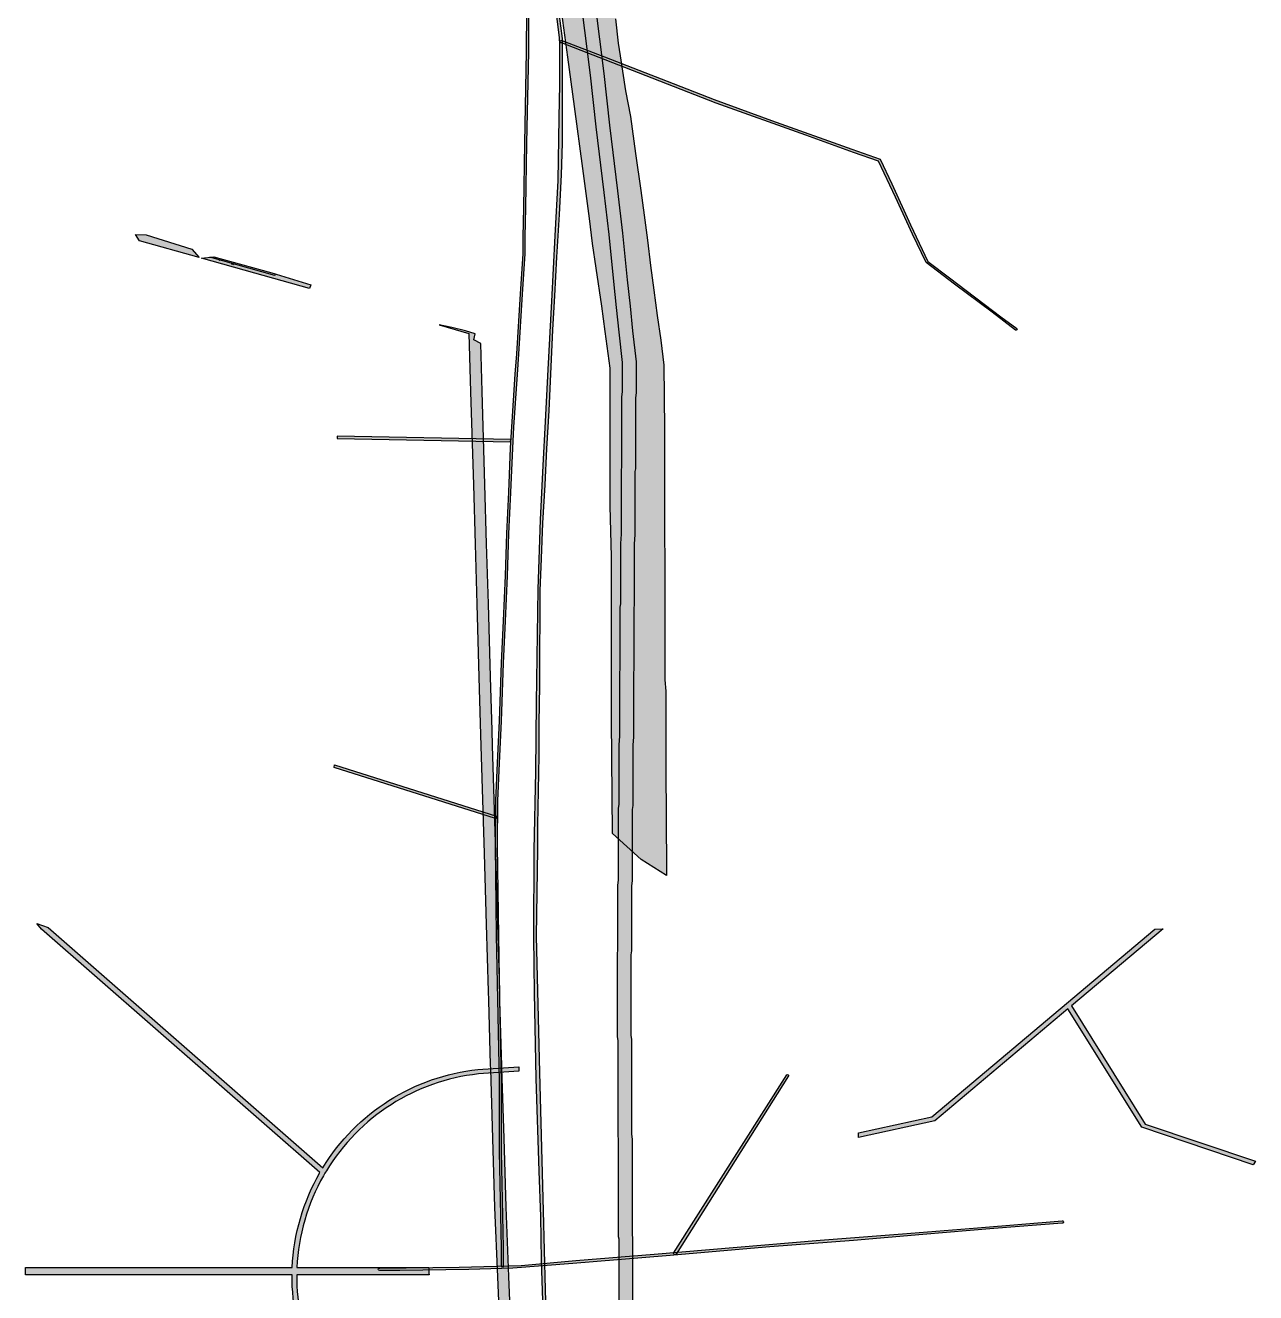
# Model space of a CAD drawing. Header units: millimetres. Extents: x 2242516 to 2245449, y 376482 to 383637.
# Drawn here: x 2242831 to 2245108, y 378239 to 380584 of the extents above; entities that cross this region are included whole.
import ezdxf

# ---------------------------------------------------------------- set-up
doc = ezdxf.new("R2010")
doc.units = ezdxf.units.MM
doc.layers.add('ограничения_инфраструктурные ограничения', color=121, linetype='Continuous', transparency=0.9)
doc.layers.add('ограничения_придорожная полоса', color=235, linetype='Continuous')
doc.layers.add('Участок_земли_общего_пользования', color=132, linetype='Continuous')

msp = doc.modelspace()

# ---------------------------------------------------------------- hatches: boundary and pattern name
at = {"layer": 'ограничения_инфраструктурные ограничения', "transparency": 33554559}
h = msp.add_hatch(color=256, dxfattribs=at)
h.dxf.hatch_style = 1
h.paths.add_polyline_path([(2243716.382793255, 378286.4268434777), (2243716.382793255, 378321.654349296), (2243712.524268066, 378499.2360965941), (2243712.524268066, 378629.002591394), (2243709.332528712, 378781.4134972799), (2243707.296680806, 378899.0031674176), (2243704.900793655, 379065.7694190159), (2243705.939258675, 379149.2907640391), (2243708.967240083, 379218.8920728493), (2243712.3128092, 379296.4482116628), (2243716.291043159, 379403.6170967867), (2243719.802081976, 379481.4968983626), (2243723.776321839, 379565.2574662552), (2243726.174947799, 379643.136985895), (2243729.827377623, 379719.6598285199), (2243733.153090376, 379801.6835284261), (2243735.484273168, 379840.6595170482), (2243741.852117842, 379938.1639110262), (2243744.622537102, 379975.59629893), (2243751.566102217, 380086.7906691784), (2243756.285526318, 380161.0856519172), (2243756.285526318, 380192.5591771757), (2243757.693045829, 380246.2030377927), (2243759.576775727, 380365.9137139952), (2243762.69616488, 380535.2017439725), (2243763.829917624, 380687.9181277356), (2243761.042609042, 380825.8267991465), (2243758.758214234, 380935.3810055266), (2243755.410362777, 381052.5775156275), (2243753.774380962, 381117.2463505442), (2243744.023536785, 381196.4014905401), (2243730.483550575, 381295.7259236847), (2243703.776170275, 381514.711694196), (2243675.208796421, 381727.6994129297), (2243648.15541327, 381945.5248749924), (2243618.11570143, 382155.7878212801), (2243496.742877048, 382429.7370548124), (2243391.358648097, 382663.0760565147), (2243386.900437888, 382663.5828368419), (2243492.284666839, 382430.2438351396), (2243613.657491221, 382156.2946016073), (2243643.697203062, 381946.0316553196), (2243670.750586212, 381728.2061932569), (2243699.317960066, 381515.2184745232), (2243726.025340366, 381296.2327040118), (2243739.565326576, 381196.9082708673), (2243749.316170754, 381117.7531308713), (2243750.952152568, 381053.0842959547), (2243754.300004026, 380935.8877858538), (2243756.584398834, 380826.3335794737), (2243759.371707415, 380688.4249080628), (2243758.237954671, 380535.7085242997), (2243755.118565518, 380366.4204943224), (2243753.234835621, 380246.7098181199), (2243751.82731611, 380193.0659575029), (2243751.82731611, 380161.5924322443), (2243747.107892008, 380087.2974495055), (2243740.164326893, 379976.1030792572), (2243737.393907633, 379938.6706913534), (2243731.02606296, 379841.1662973754), (2243728.694880167, 379802.1903087533), (2243725.369167415, 379720.166608847), (2243721.716737591, 379643.6437662222), (2243719.318111631, 379565.7642465824), (2243715.343871768, 379482.0036786898), (2243711.83283295, 379404.1238771139), (2243707.854598991, 379296.95499199), (2243704.509029874, 379219.3988531765), (2243701.481048466, 379149.7975443663), (2243700.442583447, 379066.276199343), (2243702.838470598, 378899.5099477448), (2243704.874318503, 378781.920277607), (2243708.066057857, 378629.5093717212), (2243708.066057857, 378499.7428769213), (2243711.924583046, 378322.1611296232), (2243711.924583046, 378286.9336238049)])
h = msp.add_hatch(color=256, dxfattribs=at)
h.dxf.hatch_style = 1
h.paths.add_polyline_path([(2243801.849631174, 377652.0332868637), (2243800.108647971, 377786.0983639475), (2243798.271162112, 377866.1075808451), (2243795.892987612, 377957.4198978068), (2243794.60286345, 378042.1839539632), (2243792.104231734, 378112.1426124686), (2243789.695600722, 378205.2320759668), (2243786.724379757, 378298.4308145316), (2243785.168017771, 378379.632334428), (2243782.343432934, 378463.8039379509), (2243776.829264317, 378635.3053423743), (2243773.253532919, 378793.6922592671), (2243772.059226997, 378897.5181565752), (2243773.172258519, 379057.4736039685), (2243775.918819931, 379203.4610769479), (2243777.282861021, 379331.2171570085), (2243780.375565826, 379540.741845947), (2243784.456567337, 379669.0229535999), (2243789.80972709, 379769.7462422008), (2243794.048144281, 379850.7993847341), (2243799.04352557, 379947.3687412603), (2243805.446579468, 380073.9183569499), (2243812.015604247, 380194.8801487826), (2243817.499829664, 380297.2675043058), (2243819.39788634, 380413.2381521905), (2243820.621622149, 380475.3410536399), (2243820.621622149, 380548.4382526926), (2243819.854391812, 380562.0124564122), (2243812.303914488, 380620.3150373659), (2243802.906540584, 380695.6522696007), (2243797.154195198, 380742.5169004082), (2243790.471557363, 380798.1505911005), (2243780.609122787, 380871.6679813181), (2243773.943766456, 380923.3684037065), (2243767.271737068, 380974.9151646376), (2243760.749936994, 381030.1018209668), (2243756.254863802, 381063.1468547235), (2243752.187721715, 381102.2525330796), (2243745.3947218, 381170.4782200752), (2243743.053847972, 381257.5569208227), (2243740.154490687, 381322.2932034211), (2243737.349240603, 381385.6926102053), (2243735.505252792, 381440.5742686215), (2243733.473563892, 381495.8384954525), (2243731.249725201, 381548.3976888183), (2243730.186484943, 381608.3127639355), (2243728.822272749, 381666.4866243564), (2243727.082145066, 381716.6189389717), (2243726.0185626, 381774.986619965), (2243724.466820421, 381833.0605053249), (2243724.466820421, 381889.6835898014), (2243725.625707815, 381951.4330910357), (2243725.625707815, 382005.5403126167), (2243727.276690314, 382070.4892271627), (2243727.276690314, 382124.203946232), (2243728.214340236, 382188.0905464947), (2243728.214340236, 382230.7230406345), (2243729.158149901, 382281.1831804495), (2243729.158149901, 382335.0090768592), (2243730.344585039, 382442.3294512951), (2243731.494403921, 382524.8593924548), (2243732.517092531, 382615.2009156436), (2243732.517092531, 382652.9568249959), (2243737.016101114, 382655.3536900918), (2243736.198737305, 382632.4634170635), (2243736.198737305, 382551.8647066251), (2243733.977636277, 382409.4932449383), (2243732.885650547, 382356.7529128258), (2243732.221767026, 382289.4244650129), (2243732.221767026, 382236.2398462663), (2243731.418775953, 382164.8743505407), (2243731.096073808, 382142.3962368543), (2243731.096073808, 382110.1157058357), (2243730.10298619, 382044.0727724419), (2243729.485129646, 381965.7550997561), (2243729.485129646, 381905.4874698786), (2243729.485129646, 381801.0346676433), (2243729.485129646, 381745.2475268575), (2243731.072803664, 381693.6179113305), (2243733.645865621, 381623.7955824536), (2243734.55305903, 381567.0247547053), (2243734.55305903, 381536.9774932284), (2243736.366761433, 381500.8600757828), (2243737.973770204, 381461.7787042597), (2243739.258590142, 381420.4581450096), (2243740.758487809, 381398.4321384167), (2243742.258556579, 381350.2039999607), (2243744.191005158, 381324.4112797107), (2243745.905980553, 381274.1109309021), (2243747.523426668, 381234.929795682), (2243748.916042126, 381216.5576344955), (2243751.597070707, 381162.6125289223), (2243751.597070707, 381139.3005851827), (2243754.635706647, 381115.0131976674), (2243756.378914203, 381089.5931117352), (2243761.218419746, 381058.876672578), (2243766.172393867, 381016.9826834333), (2243771.238270003, 380978.7478237894), (2243777.702236926, 380928.351938559), (2243782.871288775, 380882.8930881529), (2243790.198133171, 380832.0457299203), (2243795.910611324, 380787.0176388674), (2243804.631097803, 380720.3613278273), (2243810.674662197, 380665.9639037968), (2243818.53175789, 380606.6216244828), (2243824.566938188, 380560.0706575026), (2243824.566938188, 380537.5874710858), (2243824.566938188, 380477.5870050074), (2243824.566938188, 380414.7937895013), (2243824.566938188, 380366.1055121288), (2243822.934092714, 380307.3017876882), (2243819.278969059, 380233.8456929624), (2243814.326021563, 380155.4305815808), (2243810.34203602, 380083.4646013987), (2243806.795050094, 380020.6705404376), (2243803.992879882, 379952.2901351659), (2243799.997430371, 379871.1759085045), (2243795.80606678, 379800.7431610742), (2243792.792583127, 379733.7452861897), (2243788.259182639, 379662.9790067381), (2243786.09574366, 379597.3763440668), (2243783.632359368, 379537.6022485808), (2243783.632359368, 379488.1634184786), (2243782.441475526, 379425.3666097885), (2243782.441475526, 379362.0358962279), (2243781.468920388, 379293.1638588387), (2243781.468920388, 379232.5616401212), (2243778.807055456, 379103.7713571582), (2243778.807055456, 379059.480291554), (2243776.293366588, 378898.7854937105), (2243782.489384646, 378646.012185257), (2243789.530485362, 378390.1377476426), (2243793.422588056, 378244.8932182974), (2243796.429398653, 378134.2510509299), (2243801.599819334, 377944.6082945516), (2243803.566659817, 377818.2554585272), (2243805.967420045, 377717.9208678903), (2243805.967420045, 377651.1371044999)])
h = msp.add_hatch(color=256, dxfattribs=at)
h.dxf.hatch_style = 1
edge = h.paths.add_edge_path()
edge.add_line((2243823.966705355, 380556.3301529523), (2243902.800306926, 380526.0093867634))
edge.add_line((2243902.800306926, 380526.0093867634), (2244019.105342352, 380480.8058637855))
edge.add_line((2244019.105342352, 380480.8058637855), (2244105.795526305, 380447.140688742))
edge.add_line((2244105.795526305, 380447.140688742), (2244211.713351185, 380407.8540830031))
edge.add_line((2244211.713351185, 380407.8540830031), (2244360.577766826, 380355.1448213642))
edge.add_line((2244360.577766826, 380355.1448213642), (2244412.945001633, 380336.7999261035))
edge.add_line((2244412.945001633, 380336.7999261035), (2244434.626273925, 380290.8221776541))
edge.add_line((2244434.626273925, 380290.8221776541), (2244469.204852447, 380214.991411028))
edge.add_line((2244469.204852447, 380214.991411028), (2244501.502272437, 380147.1485038108))
edge.add_line((2244501.502272437, 380147.1485038108), (2244541.475417879, 380117.0507263941))
edge.add_line((2244541.475417879, 380117.0507263941), (2244636.544393622, 380044.948839311))
edge.add_line((2244636.544393622, 380044.948839311), (2244665.857588743, 380023.3212534152))
edge.add_arc((2244664.314461155, 380021.9909237393), 2.037405163272609, -121.9511158314794, 40.7646120957487, ccw=False)
edge.add_line((2244663.236275459, 380020.2621856435), (2244620.275311963, 380053.1844170527))
edge.add_line((2244620.275311963, 380053.1844170527), (2244550.709900775, 380105.3965511163))
edge.add_line((2244550.709900775, 380105.3965511163), (2244497.904126415, 380145.2358731008))
edge.add_line((2244497.904126415, 380145.2358731008), (2244472.791876709, 380197.4549821686))
edge.add_line((2244472.791876709, 380197.4549821686), (2244441.737185073, 380266.1224194332))
edge.add_line((2244441.737185073, 380266.1224194332), (2244410.301273725, 380333.1061329453))
edge.add_line((2244410.301273725, 380333.1061329453), (2244363.757905775, 380349.2021177458))
edge.add_line((2244363.757905775, 380349.2021177458), (2244275.504857884, 380380.9563529894))
edge.add_line((2244275.504857884, 380380.9563529894), (2244109.329508327, 380440.451025578))
edge.add_line((2244109.329508327, 380440.451025578), (2243940.378509677, 380505.9752722924))
edge.add_line((2243940.378509677, 380505.9752722924), (2243823.227536074, 380551.7220001465))
edge.add_arc((2243823.25595217, 380554.080801581), 2.358972590344225, 72.46443301545531, 269.3098004748093, ccw=False)
h = msp.add_hatch(color=256, dxfattribs=at)
h.dxf.hatch_style = 1
h.paths.add_polyline_path([(2243042.52, 380185.49), (2243035.31, 380196.88), (2243054.97, 380196.54), (2243139.21, 380169.97), (2243152.72, 380154.32)])
h.paths.add_polyline_path([(2243157.23, 380153.06), (2243180.29, 380155.99), (2243287.43, 380126.31), (2243359.56, 380104.21), (2243357.47, 380097.28), (2243256.2, 380125.49)])
h = msp.add_hatch(color=256, dxfattribs=at)
h.dxf.hatch_style = 1
h.paths.add_polyline_path([(2243172.46, 380154.99), (2243180.29, 380155.99), (2243287.43, 380126.31), (2243293.71, 380124.39), (2243292.8, 380121.55)])
h = msp.add_hatch(color=256, dxfattribs=at)
h.dxf.hatch_style = 1
h.paths.add_polyline_path([(2243190.63, 380149.24), (2243190.78, 380149.79), (2243191.33, 380149.62), (2243191.17, 380149.07)])
h.paths.add_polyline_path([(2243213.19, 380143.16), (2243216.43, 380141.88), (2243216.22, 380141.35), (2243213.03, 380142.61)])
h = msp.add_hatch(color=256, dxfattribs=at)
h.dxf.hatch_style = 1
h.paths.add_polyline_path([(2243652.16, 380013.78), (2243655.31, 379905.87), (2243660.34, 379733.6), (2243663.54, 379624.16), (2243666.78, 379513.17), (2243670.73, 379377.97), (2243673.23, 379292.45), (2243674.44, 379250.84), (2243680.26, 379051.69), (2243684.09, 378920.18), (2243687.71, 378796.68), (2243688.21, 378779.5), (2243691.68, 378660.66), (2243691.9, 378653.23), (2243695.67, 378524.02), (2243699.4, 378396.55), (2243704.78, 378267.85), (2243715.38, 378014.32), (2243718.22, 377946.29), (2243723.56, 377818.67), (2243731.15193405, 377617.8372670602), (2243748.696743487, 377163.5660072924), (2243770.875275134, 377165.3657470522), (2243766.41033202, 377284.0439728748), (2243758.299121403, 377501.1161013996), (2243750.837807299, 377650.8989389574), (2243744.89356506, 377812.5570704067), (2243742.770072239, 377871.4082733278), (2243739.6, 377947.18), (2243736.76, 378015.22), (2243726.16, 378268.75), (2243720.78, 378397.29), (2243717.07, 378524.64), (2243713.3, 378653.85), (2243713.170151312, 378658.3347739007), (2243709.64, 378779.15), (2243709.11, 378797.3), (2243705.49, 378920.8), (2243701.66, 379052.31), (2243695.84, 379251.46), (2243695.02, 379279.45), (2243692.13, 379378.59), (2243688.18, 379513.79), (2243684.94, 379624.78), (2243681.74, 379734.22), (2243676.71, 379906.49), (2243674.1, 379995.62), (2243661.38, 380001.97), (2243663.73, 380013.36), (2243646.01, 380018.95), (2243620.24, 380025.07), (2243596.93, 380029.73)])
h = msp.add_hatch(color=256, dxfattribs=at)
h.dxf.hatch_style = 1
h.paths.add_polyline_path([(2243729.630724161, 379817.8370632493), (2243408.555172344, 379824.2226363397), (2243408.555172344, 379819.5391121145), (2243729.354236878, 379813.2143604684)])
h = msp.add_hatch(color=256, dxfattribs=at)
h.dxf.hatch_style = 1
edge = h.paths.add_edge_path()
edge.add_line((2243403.681005542, 379215.7842900697), (2243702.869891682, 379120.8336807701))
edge.add_arc((2243701.695069646, 379118.5760634791), 2.545003467398069, -92.51042327127738, 62.508369903887626, ccw=False)
edge.add_line((2243701.583595608, 379116.0335025286), (2243402.952824742, 379210.8069883197))
edge.add_line((2243402.952824742, 379210.8069883197), (2243403.681005542, 379215.7842900697))
h = msp.add_hatch(color=256, dxfattribs=at)
h.dxf.hatch_style = 1
edge = h.paths.add_edge_path()
edge.add_line((2244030.98629082, 378311.6418953028), (2244240.412111842, 378642.1285874379))
edge.add_arc((2244241.692909783, 378640.6711667486), 1.940236694779947, -27.078662360823216, 131.3093749726333, ccw=False)
edge.add_line((2244243.420462375, 378639.7879451036), (2244035.317275275, 378309.9454897245))
edge.add_arc((2244033.323674089, 378311.232536522), 2.372959154857706, 170.0662219408256, 327.1541619950786, ccw=False)
h = msp.add_hatch(color=256, dxfattribs=at)
h.dxf.hatch_style = 1
edge = h.paths.add_edge_path()
edge.add_line((2243487.221713305, 378284.3176332111), (2243633.901130862, 378286.224134372))
edge.add_line((2243633.901130862, 378286.224134372), (2243749.06507371, 378288.9407928443))
edge.add_line((2243749.06507371, 378288.9407928443), (2243849.692876214, 378298.2701780702))
edge.add_line((2243849.692876214, 378298.2701780702), (2243995.174907977, 378309.8480510288))
edge.add_line((2243995.174907977, 378309.8480510288), (2244301.781128104, 378335.6661349307))
edge.add_line((2244301.781128104, 378335.6661349307), (2244454.681373799, 378347.5912785552))
edge.add_line((2244454.681373799, 378347.5912785552), (2244593.125384718, 378358.6631466603))
edge.add_line((2244593.125384718, 378358.6631466603), (2244749.694100179, 378371.9830797705))
edge.add_arc((2244750.02801102, 378369.660818347), 2.34614461801106, -94.07548926275308, 98.1823029733821, ccw=False)
edge.add_line((2244749.861268787, 378367.3206064771), (2244623.47889216, 378357.5828664571))
edge.add_line((2244623.47889216, 378357.5828664571), (2244491.927121477, 378346.4706278729))
edge.add_line((2244491.927121477, 378346.4706278729), (2244363.495261135, 378335.3586006525))
edge.add_line((2244363.495261135, 378335.3586006525), (2244208.922131629, 378323.4142229253))
edge.add_line((2244208.922131629, 378323.4142229253), (2244017.234320109, 378307.1751448559))
edge.add_line((2244017.234320109, 378307.1751448559), (2243844.110779309, 378292.9554361978))
edge.add_line((2243844.110779309, 378292.9554361978), (2243733.332574196, 378284.1200080909))
edge.add_line((2243733.332574196, 378284.1200080909), (2243652.128497805, 378281.5606042597))
edge.add_line((2243652.128497805, 378281.5606042597), (2243524.052020471, 378279.8413713948))
edge.add_line((2243524.052020471, 378279.8413713948), (2243487.07387945, 378280.0890897274))
edge.add_arc((2243486.491439323, 378282.226308329), 2.215161360179748, 70.75120536188928, 285.24419702837224, ccw=False)
at = {"layer": 'ограничения_придорожная полоса', "transparency": 33554559}
h = msp.add_hatch(color=256, dxfattribs=at)
h.dxf.hatch_style = 1
edge = h.paths.add_edge_path()
edge.add_line((2244017.632299431, 379010.7795086484), (2243971.06, 379040.72))
edge.add_line((2243971.06, 379040.72), (2243917.557862107, 379088.4170369203))
edge.add_line((2243917.557862107, 379088.4170369203), (2243915.860856218, 379298.6428030768))
edge.add_line((2243915.860856218, 379298.6428030768), (2243915.860856218, 379391.3933297466))
edge.add_line((2243915.860856218, 379391.3933297466), (2243915.860856218, 379484.2590273558))
edge.add_line((2243915.860856218, 379484.2590273558), (2243915.860856218, 379600.5508041773))
edge.add_line((2243915.860856218, 379600.5508041773), (2243913.582281225, 379694.9640496118))
edge.add_line((2243913.582281225, 379694.9640496118), (2243913.582281225, 379811.1836507649))
edge.add_line((2243913.582281225, 379811.1836507649), (2243913.582281225, 379904.0817710377))
edge.add_line((2243913.582281225, 379904.0817710377), (2243913.582281225, 379949.4932354583))
edge.add_line((2243913.582281225, 379949.4932354583), (2243904.25082884, 380017.7718405662))
edge.add_line((2243904.25082884, 380017.7718405662), (2243897.870763392, 380064.2564951484))
edge.add_line((2243897.870763392, 380064.2564951484), (2243887.621613264, 380134.9955575109))
edge.add_line((2243887.621613264, 380134.9955575109), (2243880.840800389, 380180.2377192408))
edge.add_line((2243880.840800389, 380180.2377192408), (2243875.30632588, 380226.9869709507))
edge.add_line((2243875.30632588, 380226.9869709507), (2243862.971070458, 380319.3556150318))
edge.add_line((2243862.971070458, 380319.3556150318), (2243847.795361642, 380434.1232447331))
edge.add_line((2243847.795361642, 380434.1232447331), (2243835.251273823, 380525.2961973719))
edge.add_line((2243835.251273823, 380525.2961973719), (2243812.782516493, 380688.9091334936))
edge.add_line((2243812.782516493, 380688.9091334936), (2243794.977682685, 380825.206398529))
edge.add_line((2243794.977682685, 380825.206398529), (2243776.846426923, 380964.2003833583))
edge.add_line((2243776.846426923, 380964.2003833583), (2243762.983339267, 381079.7681480072))
edge.add_line((2243762.983339267, 381079.7681480072), (2243748.473786382, 381195.6447737679))
edge.add_line((2243748.473786382, 381195.6447737679), (2243743.413830108, 381212.35992551))
edge.add_line((2243743.413830108, 381212.35992551), (2243735.164811778, 381303.4839622174))
edge.add_line((2243735.164811778, 381303.4839622174), (2243718.977389041, 381440.6474762405))
edge.add_line((2243718.977389041, 381440.6474762405), (2243700.04352909, 381579.7158922276))
edge.add_line((2243700.04352909, 381579.7158922276), (2243683.770964858, 381718.4930681158))
edge.add_line((2243683.770964858, 381718.4930681158), (2243666.84555672, 381856.5786544948))
edge.add_line((2243666.84555672, 381856.5786544948), (2243648.253649417, 381995.3408877642))
edge.add_line((2243648.253649417, 381995.3408877642), (2243643.802995633, 382041.6466538247))
edge.add_line((2243643.802995633, 382041.6466538247), (2243640.687704384, 382111.8665306671))
edge.add_line((2243640.687704384, 382111.8665306671), (2243636.947857283, 382204.2420821852))
edge.add_line((2243636.947857283, 382204.2420821852), (2243634.455457884, 382250.4872319619))
edge.add_line((2243634.455457884, 382250.4872319619), (2243630.91085382, 382343.8371550019))
edge.add_line((2243630.91085382, 382343.8371550019), (2243628.617302798, 382390.049741147))
edge.add_line((2243628.617302798, 382390.049741147), (2243626.124903399, 382439.0790109407))
edge.add_line((2243626.124903399, 382439.0790109407), (2243623.42062093, 382507.7444325208))
edge.add_line((2243623.42062093, 382507.7444325208), (2243620.720221136, 382553.5290395078))
edge.add_line((2243620.720221136, 382553.5290395078), (2243618.712878658, 382600.309022264))
edge.add_line((2243618.712878658, 382600.309022264), (2243617.116822294, 382645.8958510036))
edge.add_line((2243617.116822294, 382645.8958510036), (2243614.61970822, 382693.0949319274))
edge.add_line((2243614.61970822, 382693.0949319274), (2243612.270413092, 382761.7703622428))
edge.add_line((2243612.270413092, 382761.7703622428), (2243607.859695383, 382852.1035678972))
edge.add_line((2243607.859695383, 382852.1035678972), (2243607.859695383, 382879.1745183582))
edge.add_line((2243607.859695383, 382879.1745183582), (2243624.772900832, 382944.9853358702))
edge.add_line((2243624.772900832, 382944.9853358702), (2243642.962396703, 383013.4049090801))
edge.add_line((2243642.962396703, 383013.4049090801), (2243661.151060573, 383079.9546813836))
edge.add_line((2243661.151060573, 383079.9546813836), (2243689.785781612, 383193.7021249296))
edge.add_line((2243689.785781612, 383193.7021249296), (2243702.36786417, 383238.9782599722))
edge.add_line((2243702.36786417, 383238.9782599722), (2243706.127401975, 383260.7063783943))
edge.add_line((2243706.127401975, 383260.7063783943), (2243709.066308889, 383332.4595652835))
edge.add_line((2243709.066308889, 383332.4595652835), (2243712.200736173, 383424.2345926865))
edge.add_line((2243712.200736173, 383424.2345926865), (2243714.452687116, 383494.5023986836))
edge.add_line((2243714.452687116, 383494.5023986836), (2243716.030439446, 383541.3511738735))
edge.add_line((2243716.030439446, 383541.3511738735), (2243718.225814281, 383587.5665793807))
edge.add_arc((2243768.310532196, 383586.4363801955), 50.09746818814845, -3.8523635548531843, 178.7072971977307, ccw=False)
edge.add_line((2243818.294804293, 383583.0705427313), (2243813.979212098, 383466.6293397215))
edge.add_line((2243813.979212098, 383466.6293397215), (2243810.731909932, 383373.9763629784))
edge.add_line((2243810.731909932, 383373.9763629784), (2243806.577171376, 383258.113974996))
edge.add_line((2243806.577171376, 383258.113974996), (2243804.275300339, 383235.4192382977))
edge.add_line((2243804.275300339, 383235.4192382977), (2243781.675364092, 383143.951239421))
edge.add_line((2243781.675364092, 383143.951239421), (2243745.643594342, 383008.931145391))
edge.add_line((2243745.643594342, 383008.931145391), (2243727.444946453, 382942.0723710077))
edge.add_line((2243727.444946453, 382942.0723710077), (2243708.811439071, 382874.7348689496))
edge.add_line((2243708.811439071, 382874.7348689496), (2243708.811439071, 382829.7549078896))
edge.add_line((2243708.811439071, 382829.7549078896), (2243712.489440722, 382758.7518122719))
edge.add_line((2243712.489440722, 382758.7518122719), (2243715.326843443, 382690.4899823681))
edge.add_line((2243715.326843443, 382690.4899823681), (2243719.657134332, 382595.7815497278))
edge.add_line((2243719.657134332, 382595.7815497278), (2243724.357665924, 382503.0772605955))
edge.add_line((2243724.357665924, 382503.0772605955), (2243727.334567577, 382433.3169397661))
edge.add_line((2243727.334567577, 382433.3169397661), (2243730.579928406, 382363.009098828))
edge.add_line((2243730.579928406, 382363.009098828), (2243732.508230734, 382316.6140999588))
edge.add_line((2243732.508230734, 382316.6140999588), (2243734.889141921, 382246.9205980098))
edge.add_line((2243734.889141921, 382246.9205980098), (2243739.358377074, 382178.0758650037))
edge.add_line((2243739.358377074, 382178.0758650037), (2243736.788878862, 382157.6597367083))
edge.add_line((2243736.788878862, 382157.6597367083), (2243731.377540587, 382144.8660356313))
edge.add_line((2243731.377540587, 382144.8660356313), (2243733.705758341, 382121.7168177716))
edge.add_line((2243733.705758341, 382121.7168177716), (2243742.257625246, 382052.1765481497))
edge.add_line((2243742.257625246, 382052.1765481497), (2243749.268625225, 381958.898941746))
edge.add_line((2243749.268625225, 381958.898941746), (2243750.811988156, 381912.0114003279))
edge.add_line((2243750.811988156, 381912.0114003279), (2243759.003875711, 381842.607869765))
edge.add_line((2243759.003875711, 381842.607869765), (2243765.620229607, 381797.3837519521))
edge.add_line((2243765.620229607, 381797.3837519521), (2243771.603430301, 381750.5351177303))
edge.add_line((2243771.603430301, 381750.5351177303), (2243784.41985997, 381659.0734624182))
edge.add_line((2243784.41985997, 381659.0734624182), (2243796.568747039, 381566.2841695203))
edge.add_line((2243796.568747039, 381566.2841695203), (2243808.715970104, 381475.3005370426))
edge.add_line((2243808.715970104, 381475.3005370426), (2243815.111843582, 381428.5321136708))
edge.add_line((2243815.111843582, 381428.5321136708), (2243820.202306581, 381382.7386256935))
edge.add_line((2243820.202306581, 381382.7386256935), (2243826.818660478, 381336.1908174015))
edge.add_line((2243826.818660478, 381336.1908174015), (2243833.904817933, 381287.7438868377))
edge.add_line((2243833.904817933, 381287.7438868377), (2243849.80270412, 381171.9932865603))
edge.add_line((2243849.80270412, 381171.9932865603), (2243865.052461077, 381058.4985988213))
edge.add_line((2243865.052461077, 381058.4985988213), (2243871.007096383, 381012.1714056093))
edge.add_line((2243871.007096383, 381012.1714056093), (2243876.744301944, 380965.7036671994))
edge.add_line((2243876.744301944, 380965.7036671994), (2243882.69893725, 380918.7146287478))
edge.add_line((2243882.69893725, 380918.7146287478), (2243889.101744075, 380873.3612431852))
edge.add_line((2243889.101744075, 380873.3612431852), (2243900.141018369, 380781.5257404664))
edge.add_line((2243900.141018369, 380781.5257404664), (2243906.494459767, 380736.2601780314))
edge.add_line((2243906.494459767, 380736.2601780314), (2243911.747717742, 380689.283826709))
edge.add_line((2243911.747717742, 380689.283826709), (2243917.552038096, 380643.2807191638))
edge.add_line((2243917.552038096, 380643.2807191638), (2243923.48920137, 380596.4841021716))
edge.add_line((2243923.48920137, 380596.4841021716), (2243928.047460692, 380551.050505759))
edge.add_line((2243928.047460692, 380551.050505759), (2243931.919873378, 380527.8019053873))
edge.add_line((2243931.919873378, 380527.8019053873), (2243941.723625327, 380462.887926941))
edge.add_line((2243941.723625327, 380462.887926941), (2243951.121915172, 380415.642749448))
edge.add_line((2243951.121915172, 380415.642749448), (2243960.347703357, 380346.9805701341))
edge.add_line((2243960.347703357, 380346.9805701341), (2243969.985886991, 380278.4659844233))
edge.add_line((2243969.985886991, 380278.4659844233), (2243976.179584085, 380232.7658173295))
edge.add_line((2243976.179584085, 380232.7658173295), (2243982.5069561, 380186.8050002148))
edge.add_line((2243982.5069561, 380186.8050002148), (2243988.152641486, 380139.8675560886))
edge.add_line((2243988.152641486, 380139.8675560886), (2243994.345506579, 380094.0422093201))
edge.add_line((2243994.345506579, 380094.0422093201), (2244000.54114501, 380046.9791626149))
edge.add_line((2244000.54114501, 380046.9791626149), (2244007.13974954, 380001.6890717302))
edge.add_line((2244007.13974954, 380001.6890717302), (2244012.846448375, 379955.3238171306))
edge.add_line((2244012.846448375, 379955.3238171306), (2244013.993778554, 379837.6601387392))
edge.add_line((2244013.993778554, 379837.6601387392), (2244013.993778554, 379770.1376865311))
edge.add_line((2244013.993778554, 379770.1376865311), (2244013.993778554, 379695.9464563155))
edge.add_line((2244013.993778554, 379695.9464563155), (2244013.993778554, 379629.9732435499))
edge.add_line((2244013.993778554, 379629.9732435499), (2244014.949471035, 379604.3696300641))
edge.add_line((2244014.949471035, 379604.3696300641), (2244014.949471035, 379535.0743630036))
edge.add_line((2244014.949471035, 379535.0743630036), (2244014.949471035, 379466.1200977822))
edge.add_line((2244014.949471035, 379466.1200977822), (2244014.949471035, 379396.3472307917))
edge.add_line((2244014.949471035, 379396.3472307917), (2244014.949471035, 379373.1971671234))
edge.add_line((2244014.949471035, 379373.1971671234), (2244016.186657385, 379352.2945579075))
edge.add_line((2244016.186657385, 379352.2945579075), (2244016.186657385, 379326.6463985014))
edge.add_line((2244016.186657385, 379326.6463985014), (2244016.186657385, 379209.9570916319))
edge.add_line((2244016.186657385, 379209.9570916319), (2244017.551971977, 379021.8468596899))
edge.add_line((2244017.551971977, 379021.8468596899), (2244017.632299431, 379010.7795086484))
at = {"layer": 'Участок_земли_общего_пользования', "transparency": 33554559}
h = msp.add_hatch(color=256, dxfattribs=at)
h.dxf.hatch_style = 1
h.paths.add_polyline_path([(2243682.193616515, 382703.5712253446), (2243677.093611857, 382571.7059984355), (2243675.703422365, 382543.5708777265), (2243673.472097836, 382494.3066285643), (2243672.169543483, 382432.9869002178), (2243670.615181312, 382426.5037280702), (2243668.839047096, 382367.2379521491), (2243672.941430217, 382343.5027181826), (2243692.644531348, 382226.1163504398), (2243698.499455772, 382185.9982436039), (2243714.935432044, 382088.8568594182), (2243722.106421428, 382037.1634088891), (2243733.904991574, 381914.5675421105), (2243746.786151519, 381776.0443297554), (2243753.809392163, 381714.8653579516), (2243760.284229118, 381648.0371081627), (2243771.156110656, 381538.0057291318), (2243784.638012774, 381393.2708459941), (2243797.496174934, 381278.1967154818), (2243809.755529817, 381186.1055203375), (2243826.787967601, 381064.0290393723), (2243837.343505004, 380978.9001053495), (2243850.182976208, 380886.66203152), (2243855.765385809, 380849.8219422081), (2243876.627219278, 380693.8954856992), (2243886.01862169, 380621.8777260271), (2243901.892657206, 380494.9273180345), (2243912.467732541, 380399.4934211855), (2243927.114060418, 380277.9471631372), (2243936.543430974, 380199.6501279438), (2243945.106005772, 380113.0036371947), (2243950.213197821, 380064.5669088084), (2243955.086871889, 380018.8753466487), (2243961.599882265, 379961.6647349627), (2243961.599882265, 379904.7857359066), (2243960.346055884, 379894.4389591464), (2243960.346055884, 379763.3247795049), (2243959.184859012, 379758.4446047773), (2243959.184859012, 379727.2430666059), (2243959.184859012, 379641.5963354722), (2243957.952110005, 379624.544269966), (2243957.952110005, 379512.0158472086), (2243957.06658299, 379505.7630660704), (2243957.06658299, 379395.5251325801), (2243956.449237818, 379382.5105344871), (2243956.449237818, 379355.3026762389), (2243956.449237818, 379267.7537681611), (2243955.144936674, 379251.8559494751), (2243955.144936674, 379140.2938828749), (2243953.993446488, 379133.2026234652), (2243953.993446488, 379109.2148013161), (2243953.993446488, 379001.6805001232), (2243952.964815201, 378991.0262719322), (2243952.964815201, 378952.4190826135), (2243952.964815201, 378871.3917290996), (2243951.889591827, 378863.9366310184), (2243951.889591827, 378850.2508999446), (2243951.889591827, 378780.8938888554), (2243951.889591827, 378715.0802488676), (2243953.129551514, 378707.0390054178), (2243953.129551514, 378638.2446011379), (2243953.129551514, 378532.0001190974), (2243954.130172081, 378522.6560484477), (2243954.130172081, 378455.8548547804), (2243954.130172081, 378344.9739491016), (2243955.055357838, 378340.95790884), (2243955.055357838, 378281.0797823957), (2243955.055357838, 378161.853458222), (2243956.026026348, 378147.7574938175), (2243956.026026348, 377974.7405944521), (2243957.025814912, 377968.6631776331), (2243957.025814912, 377829.661757856), (2243958.322628042, 377823.9218186734), (2243958.322628042, 377742.877665268), (2243958.322628042, 377691.8153816019), (2243960.024084568, 377667.8905895131), (2243974.115625378, 377472.2604386345), (2243988.243760868, 377275.3794355742), (2243990.511742073, 377232.4832217736), (2243987.431309059, 377135.0439640842), (2243962.44379267, 377135.8339164325), (2243965.49085979, 377232.2177549666), (2243963.291047613, 377273.8246312788), (2243949.179746151, 377470.4710456773), (2243935.088690062, 377666.0944545586), (2243933.322628042, 377690.9275363981), (2243933.322628042, 377742.877665268), (2243933.322628042, 377821.1328648999), (2243932.025814912, 377826.8728040825), (2243932.025814912, 377966.6205453539), (2243931.026026348, 377972.6979621729), (2243931.026026348, 378146.8977437328), (2243930.055357838, 378160.9937081373), (2243930.055357838, 378281.0797823957), (2243930.055357838, 378338.1154765182), (2243929.130172081, 378342.1315167798), (2243929.130172081, 378455.8548547804), (2243929.130172081, 378521.3212872189), (2243928.129551514, 378530.6653578687), (2243928.129551514, 378638.2446011379), (2243928.129551514, 378705.1228291192), (2243926.889591827, 378713.1640725691), (2243926.889591827, 378780.8938888554), (2243926.889591827, 378850.2508999446), (2243926.889591827, 378865.7301843353), (2243927.964815201, 378873.1852824165), (2243927.964815201, 378952.4190826135), (2243927.964815201, 378992.2303072407), (2243928.993446488, 379002.8845354317), (2243928.993446488, 379109.2148013161), (2243928.993446488, 379135.2191871163), (2243930.144936674, 379142.3104465259), (2243930.144936674, 379252.8797642094), (2243931.449237818, 379268.7775828954), (2243931.449237818, 379355.3026762389), (2243931.449237818, 379383.1031366283), (2243932.06658299, 379396.1177347214), (2243932.06658299, 379507.5245438997), (2243932.952110005, 379513.7773250379), (2243932.952110005, 379625.4467577905), (2243934.184859012, 379642.4988232967), (2243934.184859012, 379727.2430666059), (2243934.184859012, 379761.3779286647), (2243935.346055884, 379766.2581033923), (2243935.346055884, 379895.9481934809), (2243936.599882265, 379906.2949702411), (2243936.599882265, 379960.2462822889), (2243930.23728885, 380016.1356238048), (2243925.352607575, 380061.9303804951), (2243920.235243191, 380110.4635835374), (2243911.6908643, 380196.9259460755), (2243902.293406456, 380274.9579932017), (2243887.632983952, 380396.6212185868), (2243877.064067884, 380491.9995316485), (2243861.219984466, 380618.7104018666), (2243851.84249466, 380690.6214730302), (2243831.014999113, 380846.291279501), (2243825.442529865, 380883.0657692722), (2243812.556489397, 380975.6383941971), (2243802.001440021, 381060.7633923502), (2243784.984511709, 381182.7287123782), (2243772.680040346, 381275.1588185518), (2243759.767098493, 381390.7231999663), (2243746.270368865, 381535.6172637421), (2243735.403041564, 381645.6025505785), (2243728.947263972, 381712.2340843811), (2243721.918514626, 381773.4610421161), (2243709.01611146, 381912.2127027778), (2243697.271577159, 382034.2470971757), (2243690.223691777, 382085.0531289288), (2243673.802476596, 382182.1072707885), (2243667.945185474, 382222.2415943058), (2243648.296358832, 382339.3046076141), (2243643.774707579, 382365.4656089757), (2243645.703564575, 382429.827415366), (2243647.232228811, 382436.2034026253), (2243648.484113855, 382495.1377961154), (2243650.731350122, 382544.7533522458), (2243652.117464754, 382572.80600457), (2243656.641889345, 382689.7890889643)])
h = msp.add_hatch(color=256, dxfattribs=at)
h.dxf.hatch_style = 1
edge = h.paths.add_edge_path()
edge.add_line((2242831.401183025, 378285.3210187313), (2243325.330887378, 378285.3210187313))
edge.add_arc((2243710.9974363, 378268.3318569364), 386.0405659716159, 150.0559624680075, 177.4776698635297, ccw=False)
edge.add_line((2243376.488130208, 378461.0255068406), (2242861.585641156, 378911.4466585057))
edge.add_line((2242861.585641156, 378911.4466585057), (2242852.57, 378921.71))
edge.add_line((2242852.57, 378921.71), (2242873.727602138, 378914.5255177845))
edge.add_line((2242873.727602138, 378914.5255177845), (2243381.84508457, 378470.0396850598))
edge.add_arc((2243710.997436292, 378268.3318569376), 386.0405659638218, 96.27253309353392, 148.499619397986, ccw=False)
edge.add_line((2243668.819491185, 378652.0613704184), (2243744.550926648, 378656.98634389))
edge.add_line((2243744.550926648, 378656.98634389), (2243744.797986823, 378648.4844557093))
edge.add_line((2243744.797986823, 378648.4844557093), (2243669.561059778, 378643.5916411534))
edge.add_arc((2243710.997436291, 378268.3318569384), 377.5405659629493, 96.30110276658137, 148.719681731229)
edge.add_arc((2243710.997437705, 378268.3318561032), 377.5405676052471, 148.7196817343377, 150.3123025142919)
edge.add_arc((2243710.997436301, 378268.3318569363), 377.5405659729409, 150.3123025186052, 177.4208438127778)
edge.add_line((2243333.839316494, 378285.3210187313), (2243578.254296746, 378285.3210187313))
edge.add_arc((2243708.05573788, 378279.3194427491), 129.9401132631549, 177.3527239427797, 183.3607212832768)
edge.add_line((2243578.339089073, 378271.7020903844), (2243333.471913347, 378271.7020903843))
edge.add_arc((2243710.997436288, 378268.3318569387), 377.5405659592691, 179.4885245863902, 204.5746252039066)
edge.add_arc((2243710.997437583, 378268.331857545), 377.5405673895168, 204.5746252058212, 205.9696346016611)
edge.add_arc((2243710.997436291, 378268.3318569405), 377.5405659630838, 205.9696346050609, 270.7731310534262)
edge.add_line((2243716.091694197, 377890.8256616481), (2243763.775747717, 377893.0627260104))
edge.add_line((2243763.775747717, 377893.0627260104), (2243764.007226465, 377884.5642367698))
edge.add_line((2243764.007226465, 377884.5642367698), (2243716.349068049, 377882.3283872583))
edge.add_arc((2243710.997436291, 378268.3318569384), 386.0405659610745, 206.2745119070736, 270.79430962018415, ccw=False)
edge.add_line((2243364.841252699, 378097.4423747309), (2242932.880028554, 377740.55024006))
edge.add_line((2242932.880028554, 377740.55024006), (2242923.52, 377744.25))
edge.add_line((2242923.52, 377744.25), (2242923.498423354, 377744.3534512686))
edge.add_line((2242923.498423354, 377744.3534512686), (2243360.87611003, 378105.7207396499))
edge.add_arc((2243710.997436285, 378268.3318569377), 386.0405659563941, 179.4997867516825, 204.9121441252673, ccw=False)
edge.add_line((2243324.971582111, 378271.7020903843), (2242831.884542444, 378271.7020903843))
edge.add_line((2242831.884542444, 378271.7020903843), (2242831.401183025, 378285.3210187313))
h = msp.add_hatch(color=256, dxfattribs=at)
h.dxf.hatch_style = 1
h.paths.add_polyline_path([(2245103.473585294, 378475.5338216673), (2244897.23596498, 378544.8230799809), (2244760.479343711, 378764.2502488535), (2244514.028486254, 378556.951835206), (2244372.967464597, 378525.7971160134), (2244372.696851778, 378534.3573327422), (2244508.50636758, 378564.3522050239), (2244921.264609644, 378911.5375614983), (2244936.50761842, 378912.3137714589), (2244766.906462525, 378769.6563226977), (2244903.375508375, 378550.6905710434), (2245107.836272734, 378481.9982796223)])

# ---------------------------------------------------------------- linework, layer by layer
at = {"layer": 'ограничения_инфраструктурные ограничения'}
for points in [[(2243759.371707415, 380688.4249080628), (2243758.237954671, 380535.7085242997), (2243755.118565518, 380366.4204943224), (2243753.234835621, 380246.7098181199), (2243751.82731611, 380193.0659575029), (2243751.82731611, 380161.5924322443), (2243747.107892008, 380087.2974495055), (2243740.164326893, 379976.1030792572), (2243737.393907633, 379938.6706913534), (2243731.02606296, 379841.1662973754), (2243728.694880167, 379802.1903087533), (2243725.369167415, 379720.166608847), (2243721.716737591, 379643.6437662222), (2243719.318111631, 379565.7642465824), (2243715.343871768, 379482.0036786898), (2243711.83283295, 379404.1238771139), (2243707.854598991, 379296.95499199), (2243704.509029874, 379219.3988531765), (2243701.481048466, 379149.7975443663), (2243700.442583447, 379066.276199343), (2243702.838470598, 378899.5099477448), (2243704.874318503, 378781.920277607), (2243708.066057857, 378629.5093717212), (2243708.066057857, 378499.7428769213), (2243711.924583046, 378322.1611296232), (2243711.924583046, 378286.9336238049), (2243716.382793255, 378286.4268434777), (2243716.382793255, 378321.654349296), (2243712.524268066, 378499.2360965941), (2243712.524268066, 378629.002591394), (2243709.332528712, 378781.4134972799), (2243707.296680806, 378899.0031674176), (2243704.900793655, 379065.7694190159), (2243705.939258675, 379149.2907640391), (2243708.967240083, 379218.8920728493), (2243712.3128092, 379296.4482116628), (2243716.291043159, 379403.6170967867), (2243719.802081976, 379481.4968983626), (2243723.776321839, 379565.2574662552), (2243726.174947799, 379643.136985895), (2243729.827377623, 379719.6598285199), (2243733.153090376, 379801.6835284261), (2243735.484273168, 379840.6595170482), (2243741.852117842, 379938.1639110262), (2243744.622537102, 379975.59629893), (2243751.566102217, 380086.7906691784), (2243756.285526318, 380161.0856519172), (2243756.285526318, 380192.5591771757), (2243757.693045829, 380246.2030377927), (2243759.576775727, 380365.9137139952), (2243762.69616488, 380535.2017439725), (2243763.829917624, 380687.9181277356)], [(2243789.695600722, 378205.2320759668), (2243786.724379757, 378298.4308145316), (2243785.168017771, 378379.632334428), (2243782.343432934, 378463.8039379509), (2243776.829264317, 378635.3053423743), (2243773.253532919, 378793.6922592671), (2243772.059226997, 378897.5181565752), (2243773.172258519, 379057.4736039685), (2243775.918819931, 379203.4610769479), (2243777.282861021, 379331.2171570085), (2243780.375565826, 379540.741845947), (2243784.456567337, 379669.0229535999), (2243789.80972709, 379769.7462422008), (2243794.048144281, 379850.7993847341), (2243799.04352557, 379947.3687412603), (2243805.446579468, 380073.9183569499), (2243812.015604247, 380194.8801487826), (2243817.499829664, 380297.2675043058), (2243819.39788634, 380413.2381521905), (2243820.621622149, 380475.3410536399), (2243820.621622149, 380548.4382526926), (2243819.854391812, 380562.0124564122), (2243812.303914488, 380620.3150373659)], [(2243818.53175789, 380606.6216244828), (2243824.566938188, 380560.0706575026), (2243824.566938188, 380537.5874710858), (2243824.566938188, 380477.5870050074), (2243824.566938188, 380414.7937895013), (2243824.566938188, 380366.1055121288), (2243822.934092714, 380307.3017876882), (2243819.278969059, 380233.8456929624), (2243814.326021563, 380155.4305815808), (2243810.34203602, 380083.4646013987), (2243806.795050094, 380020.6705404376), (2243803.992879882, 379952.2901351659), (2243799.997430371, 379871.1759085045), (2243795.80606678, 379800.7431610742), (2243792.792583127, 379733.7452861897), (2243788.259182639, 379662.9790067381), (2243786.09574366, 379597.3763440668), (2243783.632359368, 379537.6022485808), (2243783.632359368, 379488.1634184786), (2243782.441475526, 379425.3666097885), (2243782.441475526, 379362.0358962279), (2243781.468920388, 379293.1638588387), (2243781.468920388, 379232.5616401212), (2243778.807055456, 379103.7713571582), (2243778.807055456, 379059.480291554), (2243776.293366588, 378898.7854937105), (2243782.489384646, 378646.012185257), (2243789.530485362, 378390.1377476426), (2243793.422588056, 378244.8932182974), (2243796.429398653, 378134.2510509299)], [(2243736.76, 378015.22), (2243726.16, 378268.75), (2243720.78, 378397.29), (2243717.07, 378524.64), (2243713.3, 378653.85), (2243713.170151312, 378658.3347739007), (2243709.64, 378779.15), (2243709.11, 378797.3), (2243705.49, 378920.8), (2243701.66, 379052.31), (2243695.84, 379251.46), (2243695.02, 379279.45), (2243692.13, 379378.59), (2243688.18, 379513.79), (2243684.94, 379624.78), (2243681.74, 379734.22), (2243676.71, 379906.49), (2243674.1, 379995.62), (2243661.38, 380001.97), (2243663.73, 380013.36), (2243646.01, 380018.95), (2243620.24, 380025.07), (2243596.93, 380029.73), (2243652.16, 380013.78), (2243652.16, 380013.78), (2243655.31, 379905.87), (2243660.34, 379733.6), (2243663.54, 379624.16), (2243666.78, 379513.17), (2243670.73, 379377.97), (2243673.23, 379292.45), (2243674.44, 379250.84), (2243680.26, 379051.69), (2243684.09, 378920.18), (2243687.71, 378796.68), (2243688.21, 378779.5), (2243691.68, 378660.66), (2243691.9, 378653.23), (2243695.67, 378524.02), (2243699.4, 378396.55), (2243704.78, 378267.85), (2243715.38, 378014.32)]]:
    msp.add_lwpolyline(points, dxfattribs=at)
for points in [[(2243823.966705355, 380556.3301529523), (2243902.800306926, 380526.0093867634), (2244019.105342352, 380480.8058637855), (2244105.795526305, 380447.140688742), (2244211.713351185, 380407.8540830031), (2244360.577766826, 380355.1448213642), (2244412.945001633, 380336.7999261035), (2244434.626273925, 380290.8221776541), (2244469.204852447, 380214.991411028), (2244501.502272437, 380147.1485038108), (2244541.475417879, 380117.0507263941), (2244636.544393622, 380044.948839311), (2244665.857588743, 380023.3212534152, -0.8594961490869679), (2244663.236275459, 380020.2621856435), (2244620.275311963, 380053.1844170527), (2244550.709900775, 380105.3965511163), (2244497.904126415, 380145.2358731008), (2244472.791876709, 380197.4549821686), (2244441.737185073, 380266.1224194332), (2244410.301273725, 380333.1061329453), (2244363.757905775, 380349.2021177458), (2244275.504857884, 380380.9563529894), (2244109.329508327, 380440.451025578), (2243940.378509677, 380505.9752722924), (2243823.227536074, 380551.7220001465, -1.158974891755659)], [(2243403.681005542, 379215.7842900697), (2243702.869891682, 379120.8336807701, -0.8027196815070201), (2243701.583595608, 379116.0335025286), (2243402.952824742, 379210.8069883197)], [(2244030.98629082, 378311.6418953028), (2244240.412111842, 378642.1285874379, -0.8271840302789979), (2244243.420462375, 378639.7879451036), (2244035.317275275, 378309.9454897245, -0.8176743257642205)], [(2243487.221713305, 378284.3176332111), (2243633.901130862, 378286.224134372), (2243749.06507371, 378288.9407928443), (2243849.692876214, 378298.2701780702), (2243995.174907977, 378309.8480510288), (2244301.781128104, 378335.6661349307), (2244454.681373799, 378347.5912785552), (2244593.125384718, 378358.6631466603), (2244749.694100179, 378371.9830797705, -1.113127923102791), (2244749.861268787, 378367.3206064771), (2244623.47889216, 378357.5828664571), (2244491.927121477, 378346.4706278729), (2244363.495261135, 378335.3586006525), (2244208.922131629, 378323.4142229253), (2244017.234320109, 378307.1751448559), (2243844.110779309, 378292.9554361978), (2243733.332574196, 378284.1200080909), (2243652.128497805, 378281.5606042597), (2243524.052020471, 378279.8413713948), (2243487.07387945, 378280.0890897274, -1.357519867240848)]]:
    msp.add_lwpolyline(points, format="xyb", close=True, dxfattribs=at)
for points in [[(2243042.52, 380185.49), (2243035.31, 380196.88), (2243054.97, 380196.54), (2243139.21, 380169.97), (2243152.72, 380154.32)], [(2243157.23, 380153.06), (2243180.29, 380155.99), (2243287.43, 380126.31), (2243359.56, 380104.21), (2243357.47, 380097.28), (2243256.2, 380125.49)], [(2243172.46, 380154.99), (2243180.29, 380155.99), (2243287.43, 380126.31), (2243293.71, 380124.39), (2243292.8, 380121.55)], [(2243190.63, 380149.24), (2243190.78, 380149.79), (2243191.33, 380149.62), (2243191.17, 380149.07)], [(2243213.19, 380143.16), (2243216.43, 380141.88), (2243216.22, 380141.35), (2243213.03, 380142.61)], [(2243729.630724161, 379817.8370632493), (2243408.555172344, 379824.2226363397), (2243408.555172344, 379819.5391121145), (2243729.354236878, 379813.2143604684)]]:
    msp.add_lwpolyline(points, close=True, dxfattribs=at)
at = {"layer": 'ограничения_придорожная полоса'}
msp.add_lwpolyline([(2243923.48920137, 380596.4841021716), (2243928.047460692, 380551.050505759), (2243931.919873378, 380527.8019053873), (2243941.723625327, 380462.887926941), (2243951.121915172, 380415.642749448), (2243960.347703357, 380346.9805701341), (2243969.985886991, 380278.4659844233), (2243976.179584085, 380232.7658173295), (2243982.5069561, 380186.8050002148), (2243988.152641486, 380139.8675560886), (2243994.345506579, 380094.0422093201), (2244000.54114501, 380046.9791626149), (2244007.13974954, 380001.6890717302), (2244012.846448375, 379955.3238171306), (2244013.993778554, 379837.6601387392), (2244013.993778554, 379770.1376865311), (2244013.993778554, 379695.9464563155), (2244013.993778554, 379629.9732435499), (2244014.949471035, 379604.3696300641), (2244014.949471035, 379535.0743630036), (2244014.949471035, 379466.1200977822), (2244014.949471035, 379396.3472307917), (2244014.949471035, 379373.1971671234), (2244016.186657385, 379352.2945579075), (2244016.186657385, 379326.6463985014), (2244016.186657385, 379209.9570916319), (2244017.551971977, 379021.8468596899), (2244017.632299431, 379010.7795086484), (2243971.06, 379040.72), (2243917.557862107, 379088.4170369203), (2243915.860856218, 379298.6428030768), (2243915.860856218, 379391.3933297466), (2243915.860856218, 379484.2590273558), (2243915.860856218, 379600.5508041773), (2243913.582281225, 379694.9640496118), (2243913.582281225, 379811.1836507649), (2243913.582281225, 379904.0817710377), (2243913.582281225, 379949.4932354583), (2243904.25082884, 380017.7718405662), (2243897.870763392, 380064.2564951484), (2243887.621613264, 380134.9955575109), (2243880.840800389, 380180.2377192408), (2243875.30632588, 380226.9869709507), (2243862.971070458, 380319.3556150318), (2243847.795361642, 380434.1232447331), (2243835.251273823, 380525.2961973719), (2243812.782516493, 380688.9091334936)], dxfattribs=at)
at = {"layer": 'Участок_земли_общего_пользования'}
for points in [[(2243930.055357838, 378160.9937081373), (2243930.055357838, 378281.0797823957), (2243930.055357838, 378338.1154765182), (2243929.130172081, 378342.1315167798), (2243929.130172081, 378455.8548547804), (2243929.130172081, 378521.3212872189), (2243928.129551514, 378530.6653578687), (2243928.129551514, 378638.2446011379), (2243928.129551514, 378705.1228291192), (2243926.889591827, 378713.1640725691), (2243926.889591827, 378780.8938888554), (2243926.889591827, 378850.2508999446), (2243926.889591827, 378865.7301843353), (2243927.964815201, 378873.1852824165), (2243927.964815201, 378952.4190826135), (2243927.964815201, 378992.2303072407), (2243928.993446488, 379002.8845354317), (2243928.993446488, 379109.2148013161), (2243928.993446488, 379135.2191871163), (2243930.144936674, 379142.3104465259), (2243930.144936674, 379252.8797642094), (2243931.449237818, 379268.7775828954), (2243931.449237818, 379355.3026762389), (2243931.449237818, 379383.1031366283), (2243932.06658299, 379396.1177347214), (2243932.06658299, 379507.5245438997), (2243932.952110005, 379513.7773250379), (2243932.952110005, 379625.4467577905), (2243934.184859012, 379642.4988232967), (2243934.184859012, 379727.2430666059), (2243934.184859012, 379761.3779286647), (2243935.346055884, 379766.2581033923), (2243935.346055884, 379895.9481934809), (2243936.599882265, 379906.2949702411), (2243936.599882265, 379960.2462822889), (2243930.23728885, 380016.1356238048), (2243925.352607575, 380061.9303804951), (2243920.235243191, 380110.4635835374), (2243911.6908643, 380196.9259460755), (2243902.293406456, 380274.9579932017), (2243887.632983952, 380396.6212185868), (2243877.064067884, 380491.9995316485), (2243861.219984466, 380618.7104018666)], [(2243930.055357838, 378160.9937081373), (2243930.055357838, 378281.0797823957), (2243930.055357838, 378338.1154765182), (2243929.130172081, 378342.1315167798), (2243929.130172081, 378455.8548547804), (2243929.130172081, 378521.3212872189), (2243928.129551514, 378530.6653578687), (2243928.129551514, 378638.2446011379), (2243928.129551514, 378705.1228291192), (2243926.889591827, 378713.1640725691), (2243926.889591827, 378780.8938888554), (2243926.889591827, 378850.2508999446), (2243926.889591827, 378865.7301843353), (2243927.964815201, 378873.1852824165), (2243927.964815201, 378952.4190826135), (2243927.964815201, 378992.2303072407), (2243928.993446488, 379002.8845354317), (2243928.993446488, 379109.2148013161), (2243928.993446488, 379135.2191871163), (2243930.144936674, 379142.3104465259), (2243930.144936674, 379252.8797642094), (2243931.449237818, 379268.7775828954), (2243931.449237818, 379355.3026762389), (2243931.449237818, 379383.1031366283), (2243932.06658299, 379396.1177347214), (2243932.06658299, 379507.5245438997), (2243932.952110005, 379513.7773250379), (2243932.952110005, 379625.4467577905), (2243934.184859012, 379642.4988232967), (2243934.184859012, 379727.2430666059), (2243934.184859012, 379761.3779286647), (2243935.346055884, 379766.2581033923), (2243935.346055884, 379895.9481934809), (2243936.599882265, 379906.2949702411), (2243936.599882265, 379960.2462822889), (2243930.23728885, 380016.1356238048), (2243925.352607575, 380061.9303804951), (2243920.235243191, 380110.4635835374), (2243911.6908643, 380196.9259460755), (2243902.293406456, 380274.9579932017), (2243887.632983952, 380396.6212185868), (2243877.064067884, 380491.9995316485), (2243861.219984466, 380618.7104018666)], [(2243886.01862169, 380621.8777260271), (2243901.892657206, 380494.9273180345), (2243912.467732541, 380399.4934211855), (2243927.114060418, 380277.9471631372), (2243936.543430974, 380199.6501279438), (2243945.106005772, 380113.0036371947), (2243950.213197821, 380064.5669088084), (2243955.086871889, 380018.8753466487), (2243961.599882265, 379961.6647349627), (2243961.599882265, 379904.7857359066), (2243960.346055884, 379894.4389591464), (2243960.346055884, 379763.3247795049), (2243959.184859012, 379758.4446047773), (2243959.184859012, 379727.2430666059), (2243959.184859012, 379641.5963354722), (2243957.952110005, 379624.544269966), (2243957.952110005, 379512.0158472086), (2243957.06658299, 379505.7630660704), (2243957.06658299, 379395.5251325801), (2243956.449237818, 379382.5105344871), (2243956.449237818, 379355.3026762389), (2243956.449237818, 379267.7537681611), (2243955.144936674, 379251.8559494751), (2243955.144936674, 379140.2938828749), (2243953.993446488, 379133.2026234652), (2243953.993446488, 379109.2148013161), (2243953.993446488, 379001.6805001232), (2243952.964815201, 378991.0262719322), (2243952.964815201, 378952.4190826135), (2243952.964815201, 378871.3917290996), (2243951.889591827, 378863.9366310184), (2243951.889591827, 378850.2508999446), (2243951.889591827, 378780.8938888554), (2243951.889591827, 378715.0802488676), (2243953.129551514, 378707.0390054178), (2243953.129551514, 378638.2446011379), (2243953.129551514, 378532.0001190974), (2243954.130172081, 378522.6560484477), (2243954.130172081, 378455.8548547804), (2243954.130172081, 378344.9739491016), (2243955.055357838, 378340.95790884), (2243955.055357838, 378281.0797823957), (2243955.055357838, 378161.853458222)], [(2243886.01862169, 380621.8777260271), (2243901.892657206, 380494.9273180345), (2243912.467732541, 380399.4934211855), (2243927.114060418, 380277.9471631372), (2243936.543430974, 380199.6501279438), (2243945.106005772, 380113.0036371947), (2243950.213197821, 380064.5669088084), (2243955.086871889, 380018.8753466487), (2243961.599882265, 379961.6647349627), (2243961.599882265, 379904.7857359066), (2243960.346055884, 379894.4389591464), (2243960.346055884, 379763.3247795049), (2243959.184859012, 379758.4446047773), (2243959.184859012, 379727.2430666059), (2243959.184859012, 379641.5963354722), (2243957.952110005, 379624.544269966), (2243957.952110005, 379512.0158472086), (2243957.06658299, 379505.7630660704), (2243957.06658299, 379395.5251325801), (2243956.449237818, 379382.5105344871), (2243956.449237818, 379355.3026762389), (2243956.449237818, 379267.7537681611), (2243955.144936674, 379251.8559494751), (2243955.144936674, 379140.2938828749), (2243953.993446488, 379133.2026234652), (2243953.993446488, 379109.2148013161), (2243953.993446488, 379001.6805001232), (2243952.964815201, 378991.0262719322), (2243952.964815201, 378952.4190826135), (2243952.964815201, 378871.3917290996), (2243951.889591827, 378863.9366310184), (2243951.889591827, 378850.2508999446), (2243951.889591827, 378780.8938888554), (2243951.889591827, 378715.0802488676), (2243953.129551514, 378707.0390054178), (2243953.129551514, 378638.2446011379), (2243953.129551514, 378532.0001190974), (2243954.130172081, 378522.6560484477), (2243954.130172081, 378455.8548547804), (2243954.130172081, 378344.9739491016), (2243955.055357838, 378340.95790884), (2243955.055357838, 378281.0797823957), (2243955.055357838, 378161.853458222)]]:
    msp.add_lwpolyline(points, dxfattribs=at)
msp.add_lwpolyline([(2243360.87611003, 378105.7207396499, -0.1113390014373857), (2243324.971582111, 378271.7020903843), (2242831.884542444, 378271.7020903843), (2242831.401183025, 378285.3210187313), (2243325.330887378, 378285.3210187313, -0.1202240302202301), (2243376.488130208, 378461.0255068406), (2242861.585641156, 378911.4466585057), (2242852.57, 378921.71), (2242873.727602138, 378914.5255177845), (2243381.84508457, 378470.0396850598, -0.2319120936656874), (2243668.819491185, 378652.0613704184), (2243744.550926648, 378656.98634389), (2243744.797986823, 378648.4844557093), (2243669.561059778, 378643.5916411534, 0.2327927471359074), (2243388.337208913, 378464.3605706925, 0.006949230946877252), (2243383.01364577, 378455.3171828424, 0.1188380618055286), (2243333.839316494, 378285.3210187313), (2243578.254296746, 378285.3210187313, 0.02622084050945316), (2243578.339089073, 378271.7020903844), (2243333.471913347, 378271.7020903843, 0.1098980181807635), (2243367.654351439, 378111.3210132636, 0.006086951937597173)], format="xyb", dxfattribs=at)
msp.add_lwpolyline([(2245103.473585294, 378475.5338216673), (2244897.23596498, 378544.8230799809), (2244760.479343711, 378764.2502488535), (2244514.028486254, 378556.951835206), (2244372.967464597, 378525.7971160134), (2244372.696851778, 378534.3573327422), (2244508.50636758, 378564.3522050239), (2244921.264609644, 378911.5375614983), (2244936.50761842, 378912.3137714589), (2244766.906462525, 378769.6563226977), (2244903.375508375, 378550.6905710434), (2245107.836272734, 378481.9982796223)], close=True, dxfattribs=at)

doc.saveas('drawing.dxf')
